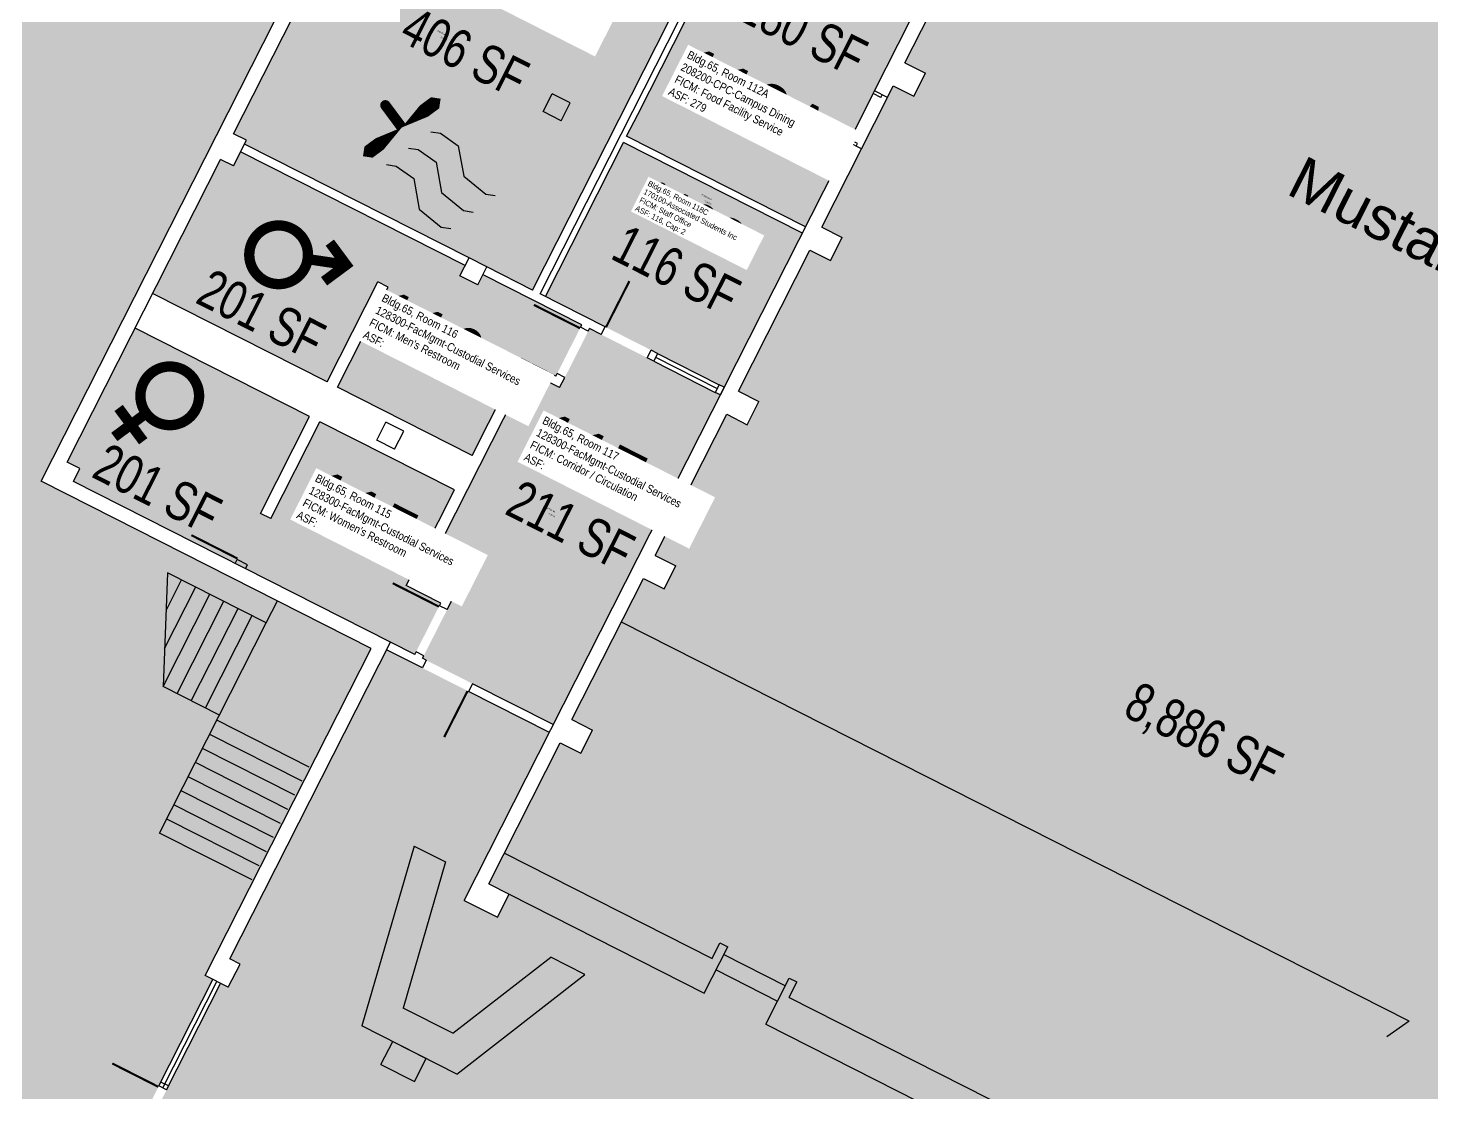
# Model space of a CAD drawing. Header units: inches. Extents: x 69217300 to 69222609, y 27669241 to 27675134.
# Drawn here: x 69220984 to 69221960, y 27672543 to 27673283 of the extents above; entities that cross this region are included whole.
import ezdxf
from ezdxf.enums import TextEntityAlignment as Align

# ---------------------------------------------------------------- set-up
doc = ezdxf.new("R2010")
doc.units = ezdxf.units.IN
doc.header["$LTSCALE"] = 25
doc.header["$MEASUREMENT"] = 0
doc.layers.get('0').update_dxf_attribs({"linetype": 'CONTINUOUS'})
for name, color, linetype in [('A-DOOR', 2, 'CONTINUOUS'), ('A-FLOR', 3, 'CONTINUOUS'), ('A-GLAZ', 1, 'CONTINUOUS'), ('A-IDEN-ICON', 4, 'CONTINUOUS'), ('A-IDEN-RNUM', 7, 'CONTINUOUS'), ('A-IDEN-SNUM', 4, 'CONTINUOUS'), ('A-IDEN-TEXT', 4, 'CONTINUOUS'), ('A-IDEN-VNUM', 4, 'CONTINUOUS'), ('A-WALL', 5, 'CONTINUOUS'), ('AREA-TEXT', 3, 'CONTINUOUS'), ('Rooms-Category-Color', 7, 'CONTINUOUS'), ('Rooms-College-Color', 7, 'CONTINUOUS'), ('Rooms-Department-Color', 7, 'CONTINUOUS'), ('Rooms-Division-Color', 7, 'CONTINUOUS'), ('Rooms-Information', 7, 'CONTINUOUS')]:
    doc.layers.add(name, color=color, linetype=linetype)
doc.styles.add('Annotative', font='arial.ttf')
doc.styles.add('CP_AREA', font='arial.ttf', dxfattribs={"height": 15})
doc.styles.add('CP_ROOMSNUMBER', font='arial.ttf', dxfattribs={"height": 1})
doc.styles.add('CP_ROOMVNUMBER', font='arial.ttf', dxfattribs={"width": 0.85, "height": 0.075})

# ---------------------------------------------------------------- blocks, each defined once
blk = doc.blocks.new('CPMECH')
for p, q in [((0.015, 0.035), (0.045, 0.045)), ((0.045, 0.045), (0.085, 0.025)), ((0.125, 0.035), (0.135, 0.045)), ((0.005, 0.025), (0.015, 0.035)), ((0.085, 0.025), (0.125, 0.035)), ((0.015, -0.005), (0.045, 0.005)), ((0.045, 0.005), (0.085, -0.015)), ((0.125, -0.005), (0.135, 0.005)), ((0.005, -0.015), (0.015, -0.005)), ((0.085, -0.015), (0.125, -0.005)), ((0.015, -0.045), (0.045, -0.035)), ((0.045, -0.035), (0.085, -0.055)), ((0.125, -0.045), (0.135, -0.035)), ((0.005, -0.055), (0.015, -0.045)), ((0.085, -0.055), (0.125, -0.045))]:
    blk.add_line(p, q)
for points in [[(-0.025, -0.005, 0, 0.02, 0), (-0.025, 0.035, 0.02, 0.02, 0), (-0.025, 0.055, 0.02, 0, 0), (-0.025, 0.065, 0, 0, 0)], [(-0.025, -0.005, 0, 0.02, 0), (-0.025, -0.045, 0.02, 0.02, 0), (-0.025, -0.065, 0.02, 0, 0), (-0.025, -0.075, 0, 0, 0)]]:
    blk.add_lwpolyline(points, format="xyseb")
at = {"const_width": 0.0075}
blk.add_lwpolyline([(-0.0682, -0.0069, 1), (-0.0618, -0.0031, 1)], format="xyb", close=True, dxfattribs=at)
at = {"const_width": 0.015}
blk.add_lwpolyline([(-0.025, -0.005), (-0.065, -0.005)], dxfattribs=at)
blk = doc.blocks.new('CPMEN')
at = {"const_width": 0.015}
for points in [[(0.055, 0.01), (0.055, 0.05), (0.015, 0.05)], [(0.0151, 0.0101), (0.055, 0.05)]]:
    blk.add_lwpolyline(points, dxfattribs=at)
blk.add_lwpolyline([(-0.0575, -0.02, 1), (0.0275, -0.02, 1)], format="xyb", close=True, dxfattribs=at)
blk = doc.blocks.new('CPWOMEN')
at = {"const_width": 0.015}
blk.add_lwpolyline([(-0.0375, 0, 1), (0.0475, 0, 1)], format="xyb", close=True, dxfattribs=at)
for points in [[(0.005, -0.04), (0.005, -0.1)], [(-0.025, -0.07), (0.035, -0.07)]]:
    blk.add_lwpolyline(points, dxfattribs=at)

msp = doc.modelspace()

# ---------------------------------------------------------------- hatches: boundary and pattern name
at = {"layer": 'Rooms-Category-Color', "true_color": 0xadadad}
for points in [[(69220694.45, 27672975.6), (69220702.78, 27672992.04), (69220726.86, 27672979.84), (69220645.77, 27672819.85), (69220606.15, 27672741.68), (69220550.71, 27672632.29), (69220549.64, 27672630.18), (69220644.19, 27672582.26), (69220661.14, 27672573.67), (69220669.17, 27672569.6), (69220677.19, 27672565.53), (69220767.28, 27672519.87), (69220769.07, 27672518.97), (69220781.56, 27672512.64), (69220783.34, 27672511.74), (69220779.72, 27672504.6), (69220877.84, 27672454.87), (69220881.46, 27672462.01), (69220883.24, 27672461.1), (69220895.95, 27672454.66), (69220897.51, 27672453.87), (69220997.64, 27672403.12), (69221000.98, 27672401.43), (69221042.57, 27672483.49), (69221075.12, 27672547.71), (69221112.65, 27672621.75), (69221107.29, 27672624.46), (69221222.58, 27672851.91), (69221011.18, 27672959.06), (69220993.34, 27672968.1), (69221227.52, 27673430.14), (69221232.49, 27673439.95), (69221260.97, 27673496.15), (69221282.67, 27673538.96), (69221291.71, 27673556.8), (69221297.96, 27673553.64), (69221372.1, 27673699.92), (69221388.38, 27673732.03), (69221436.75, 27673827.47), (69221431.4, 27673830.18), (69221432.75, 27673832.86), (69221220.46, 27673940.46), (69221219.11, 27673937.78), (69221213.75, 27673940.49), (69221151.25, 27673817.18), (69221134.98, 27673785.07), (69221000.37, 27673519.48), (69220984.1, 27673487.37), (69220763.82, 27673052.76), (69220758.47, 27673055.47), (69220774.4, 27673086.91), (69220706.61, 27673121.27), (69220674.5, 27673137.54), (69220671.82, 27673138.9), (69220655.89, 27673107.46), (69220646.97, 27673111.98), (69220647.87, 27673113.76), (69220645.87, 27673114.78), (69220613.75, 27673131.06), (69220453.87, 27673212.09), (69220421.76, 27673228.37), (69220419.53, 27673229.5), (69220418.62, 27673227.71), (69220386.51, 27673243.99), (69220382.94, 27673245.8), (69220309.8, 27673282.87), (69220300.88, 27673287.39), (69220315.35, 27673315.93), (69220333.43, 27673351.61), (69220349.26, 27673382.83), (69220374.69, 27673433), (69220266.76, 27673487.7), (69220192.95, 27673342.09), (69220025.26, 27673427.08), (69219993.15, 27673443.36), (69219966.39, 27673456.92), (69219964.41, 27673453.02), (69219960.85, 27673454.83), (69219926.49, 27673387.04), (69219930.06, 27673385.23), (69219927.85, 27673380.88), (69220005.45, 27673341.55), (69220073.24, 27673307.19), (69220142.82, 27673271.93), (69220145.3, 27673276.83), (69220163.14, 27673267.79), (69220159.98, 27673261.55), (69220261.66, 27673210.01), (69220264.83, 27673216.25), (69220282.67, 27673207.21), (69220281.22, 27673204.36), (69220286.58, 27673201.65), (69220277.81, 27673184.35), (69220312.6, 27673166.72), (69220321.36, 27673184.02), (69220326.72, 27673181.31), (69220311.43, 27673151.15), (69220363.17, 27673124.93), (69220376.73, 27673151.69), (69220485.2, 27673096.71), (69220517.32, 27673080.44), (69220600.89, 27673038.07), (69220604.06, 27673044.32), (69220623, 27673034.72), (69220619.67, 27673028.15), (69220627.62, 27673024.12), (69220621.71, 27673012.47)], [(69221412.58, 27673332.98), (69221400.1, 27673339.31), (69221403.71, 27673346.44), (69221238.7, 27673430.08), (69221236.44, 27673425.62), (69221127.03, 27673209.76), (69221135.95, 27673205.24), (69221134.6, 27673202.56), (69221290.69, 27673123.45), (69221303.18, 27673117.12), (69221334.85, 27673101.07), (69221447.87, 27673324.07), (69221416.2, 27673340.11)], [(69221126.91, 27673187.4), (69221117.99, 27673191.92), (69221070.75, 27673098.71), (69221192.06, 27673037.23), (69221227.32, 27673106.8), (69221234.46, 27673103.18), (69221199.19, 27673033.61), (69221292.85, 27672986.14), (69221326.98, 27673053.49), (69221351.07, 27673041.28), (69221351.97, 27673043.06), (69221368.25, 27673075.17), (69221369.15, 27673076.96), (69221300.47, 27673111.77), (69221296.85, 27673104.63), (69221284.36, 27673110.96), (69221287.98, 27673118.1), (69221131.88, 27673197.21)], [(69221015.7, 27672967.98), (69221020.22, 27672976.9), (69221011.3, 27672981.42), (69221058.54, 27673074.63), (69221179.85, 27673013.14), (69221145.72, 27672945.8), (69221152.85, 27672942.18), (69221186.99, 27673009.53), (69221280.64, 27672962.06), (69221246.96, 27672895.61), (69221271.05, 27672883.4), (69221270.14, 27672881.62), (69221253.87, 27672849.5), (69221252.96, 27672847.72), (69221236.02, 27672856.31), (69221235.12, 27672856.76), (69221128.09, 27672911.01)], [(69221353.71, 27673033.21), (69221357.32, 27673040.35), (69221373.6, 27673072.46), (69221374.5, 27673074.25), (69221382.53, 27673070.18), (69221414.64, 27673053.9), (69221465.48, 27673028.13), (69221464.13, 27673025.46), (69221461.87, 27673021), (69221349.3, 27672798.9), (69221293.1, 27672827.38), (69221260.99, 27672843.65), (69221258.32, 27672845.01), (69221259.22, 27672846.79), (69221275.5, 27672878.9), (69221279.11, 27672886.04), (69221256.81, 27672897.34), (69221331.41, 27673044.52)]]:
    msp.add_hatch(color=253, dxfattribs=at).paths.add_polyline_path(points)
at = {"layer": 'Rooms-Category-Color', "true_color": 0xffe090}
for points in [[(69222494.29, 27673311.09), (69222462.18, 27673327.37), (69221845.83, 27673639.76), (69221813.71, 27673656.03), (69221798.77, 27673663.6), (69221767.35, 27673601.61), (69221781.63, 27673594.38), (69221773.49, 27673578.32), (69221759.22, 27673585.56), (69221709.49, 27673487.44), (69221723.76, 27673480.21), (69221715.62, 27673464.15), (69221701.35, 27673471.38), (69221651.62, 27673373.27), (69221665.89, 27673366.03), (69221657.75, 27673349.98), (69221643.48, 27673357.21), (69221593.75, 27673259.09), (69221608.03, 27673251.86), (69221599.89, 27673235.8), (69221585.62, 27673243.04), (69221581.55, 27673235.01), (69221563.46, 27673199.33), (69221535.89, 27673144.92), (69221550.16, 27673137.69), (69221542.02, 27673121.63), (69221527.75, 27673128.87), (69221478.02, 27673030.75), (69221492.29, 27673023.51), (69221484.15, 27673007.46), (69221469.88, 27673014.69), (69221420.15, 27672916.58), (69221434.42, 27672909.34), (69221426.29, 27672893.29), (69221412.02, 27672900.52), (69221362.29, 27672802.4), (69221376.56, 27672795.17), (69221368.42, 27672779.11), (69221354.15, 27672786.35), (69221304.42, 27672688.23), (69221318.69, 27672681), (69221310.55, 27672664.94), (69221287.36, 27672676.7), (69221346.58, 27672793.54), (69221290.39, 27672822.03), (69221258.28, 27672838.3), (69221233.3, 27672850.96), (69221124.35, 27672635.99), (69221131.49, 27672632.38), (69221123.35, 27672616.32), (69221118, 27672619.03), (69221080.47, 27672545), (69221047.92, 27672480.78), (69221006.33, 27672398.72), (69221009.9, 27672396.91), (69221109.8, 27672346.27), (69221111.59, 27672345.37), (69221117.83, 27672342.2), (69221120.99, 27672348.45), (69221121.9, 27672350.23), (69221145.09, 27672338.48), (69221142.38, 27672333.13), (69221222.88, 27672292.33), (69221254.99, 27672276.05), (69221314.53, 27672245.87), (69221285.6, 27672188.79), (69221650.41, 27672003.88), (69221682.52, 27671987.61), (69221809.18, 27671923.41), (69221832.69, 27671969.8), (69221818.42, 27671977.03), (69221826.56, 27671993.09), (69221840.83, 27671985.85), (69221890.56, 27672083.97), (69221876.29, 27672091.2), (69221884.43, 27672107.26), (69221898.7, 27672100.02), (69221948.43, 27672198.14), (69221934.16, 27672205.38), (69221942.29, 27672221.43), (69221956.56, 27672214.2), (69222006.29, 27672312.31), (69221992.02, 27672319.55), (69222000.16, 27672335.6), (69222014.43, 27672328.37), (69222064.16, 27672426.49), (69222049.89, 27672433.72), (69222058.03, 27672449.78), (69222072.3, 27672442.54), (69222122.03, 27672540.66), (69222107.76, 27672547.89), (69222115.89, 27672563.95), (69222130.16, 27672556.72), (69222179.89, 27672654.83), (69222165.62, 27672662.07), (69222173.76, 27672678.12), (69222188.03, 27672670.89), (69222237.76, 27672769.01), (69222223.49, 27672776.24), (69222231.63, 27672792.29), (69222245.9, 27672785.06), (69222295.63, 27672883.18), (69222281.36, 27672890.41), (69222289.49, 27672906.47), (69222303.77, 27672899.23), (69222353.49, 27672997.35), (69222339.22, 27673004.58), (69222347.36, 27673020.64), (69222361.63, 27673013.41), (69222411.36, 27673111.52), (69222397.09, 27673118.76), (69222405.23, 27673134.81), (69222419.5, 27673127.58), (69222469.23, 27673225.7), (69222454.96, 27673232.93), (69222463.09, 27673248.99), (69222477.37, 27673241.75), (69222508.79, 27673303.74)], [(69221469.65, 27673452.04), (69221637.28, 27673367.08), (69221635.47, 27673363.52), (69221634.56, 27673361.73), (69221618.29, 27673329.62), (69221597.38, 27673288.37), (69221596.14, 27673285.91), (69221594.33, 27673282.35), (69221584.83, 27673263.61), (69221583.93, 27673261.83), (69221581.22, 27673256.48), (69221572.63, 27673239.53), (69221555.45, 27673205.64), (69221553.64, 27673202.07), (69221524.71, 27673144.98), (69221400.28, 27673208.05), (69221461.31, 27673328.46), (69221418.11, 27673350.36)]]:
    msp.add_hatch(color=41, dxfattribs=at).paths.add_polyline_path(points)
at = {"layer": 'Rooms-Category-Color', "true_color": 0xfa9ba3}
msp.add_hatch(color=241, dxfattribs=at).paths.add_polyline_path([(69221343.77, 27673096.55), (69221468.2, 27673033.48), (69221522.45, 27673140.52), (69221398.02, 27673203.59)])
at = {"layer": 'Rooms-College-Color', "true_color": 0xadadad}
for points in [[(69220694.45, 27672975.6), (69220702.78, 27672992.04), (69220726.86, 27672979.84), (69220645.77, 27672819.85), (69220606.15, 27672741.68), (69220550.71, 27672632.29), (69220549.64, 27672630.18), (69220644.19, 27672582.26), (69220661.14, 27672573.67), (69220669.17, 27672569.6), (69220677.19, 27672565.53), (69220767.28, 27672519.87), (69220769.07, 27672518.97), (69220781.56, 27672512.64), (69220783.34, 27672511.74), (69220779.72, 27672504.6), (69220877.84, 27672454.87), (69220881.46, 27672462.01), (69220883.24, 27672461.1), (69220895.95, 27672454.66), (69220897.51, 27672453.87), (69220997.64, 27672403.12), (69221000.98, 27672401.43), (69221042.57, 27672483.49), (69221075.12, 27672547.71), (69221112.65, 27672621.75), (69221107.29, 27672624.46), (69221222.58, 27672851.91), (69221011.18, 27672959.06), (69220993.34, 27672968.1), (69221227.52, 27673430.14), (69221232.49, 27673439.95), (69221260.97, 27673496.15), (69221282.67, 27673538.96), (69221291.71, 27673556.8), (69221297.96, 27673553.64), (69221372.1, 27673699.92), (69221388.38, 27673732.03), (69221436.75, 27673827.47), (69221431.4, 27673830.18), (69221432.75, 27673832.86), (69221220.46, 27673940.46), (69221219.11, 27673937.78), (69221213.75, 27673940.49), (69221151.25, 27673817.18), (69221134.98, 27673785.07), (69221000.37, 27673519.48), (69220984.1, 27673487.37), (69220763.82, 27673052.76), (69220758.47, 27673055.47), (69220774.4, 27673086.91), (69220706.61, 27673121.27), (69220674.5, 27673137.54), (69220671.82, 27673138.9), (69220655.89, 27673107.46), (69220646.97, 27673111.98), (69220647.87, 27673113.76), (69220645.87, 27673114.78), (69220613.75, 27673131.06), (69220453.87, 27673212.09), (69220421.76, 27673228.37), (69220419.53, 27673229.5), (69220418.62, 27673227.71), (69220386.51, 27673243.99), (69220382.94, 27673245.8), (69220309.8, 27673282.87), (69220300.88, 27673287.39), (69220315.35, 27673315.93), (69220333.43, 27673351.61), (69220349.26, 27673382.83), (69220374.69, 27673433), (69220266.76, 27673487.7), (69220192.95, 27673342.09), (69220025.26, 27673427.08), (69219993.15, 27673443.36), (69219966.39, 27673456.92), (69219964.41, 27673453.02), (69219960.85, 27673454.83), (69219926.49, 27673387.04), (69219930.06, 27673385.23), (69219927.85, 27673380.88), (69220005.45, 27673341.55), (69220073.24, 27673307.19), (69220142.82, 27673271.93), (69220145.3, 27673276.83), (69220163.14, 27673267.79), (69220159.98, 27673261.55), (69220261.66, 27673210.01), (69220264.83, 27673216.25), (69220282.67, 27673207.21), (69220281.22, 27673204.36), (69220286.58, 27673201.65), (69220277.81, 27673184.35), (69220312.6, 27673166.72), (69220321.36, 27673184.02), (69220326.72, 27673181.31), (69220311.43, 27673151.15), (69220363.17, 27673124.93), (69220376.73, 27673151.69), (69220485.2, 27673096.71), (69220517.32, 27673080.44), (69220600.89, 27673038.07), (69220604.06, 27673044.32), (69220623, 27673034.72), (69220619.67, 27673028.15), (69220627.62, 27673024.12), (69220621.71, 27673012.47)], [(69222494.29, 27673311.09), (69222462.18, 27673327.37), (69221845.83, 27673639.76), (69221813.71, 27673656.03), (69221798.77, 27673663.6), (69221767.35, 27673601.61), (69221781.63, 27673594.38), (69221773.49, 27673578.32), (69221759.22, 27673585.56), (69221709.49, 27673487.44), (69221723.76, 27673480.21), (69221715.62, 27673464.15), (69221701.35, 27673471.38), (69221651.62, 27673373.27), (69221665.89, 27673366.03), (69221657.75, 27673349.98), (69221643.48, 27673357.21), (69221593.75, 27673259.09), (69221608.03, 27673251.86), (69221599.89, 27673235.8), (69221585.62, 27673243.04), (69221581.55, 27673235.01), (69221563.46, 27673199.33), (69221535.89, 27673144.92), (69221550.16, 27673137.69), (69221542.02, 27673121.63), (69221527.75, 27673128.87), (69221478.02, 27673030.75), (69221492.29, 27673023.51), (69221484.15, 27673007.46), (69221469.88, 27673014.69), (69221420.15, 27672916.58), (69221434.42, 27672909.34), (69221426.29, 27672893.29), (69221412.02, 27672900.52), (69221362.29, 27672802.4), (69221376.56, 27672795.17), (69221368.42, 27672779.11), (69221354.15, 27672786.35), (69221304.42, 27672688.23), (69221318.69, 27672681), (69221310.55, 27672664.94), (69221287.36, 27672676.7), (69221346.58, 27672793.54), (69221290.39, 27672822.03), (69221258.28, 27672838.3), (69221233.3, 27672850.96), (69221124.35, 27672635.99), (69221131.49, 27672632.38), (69221123.35, 27672616.32), (69221118, 27672619.03), (69221080.47, 27672545), (69221047.92, 27672480.78), (69221006.33, 27672398.72), (69221009.9, 27672396.91), (69221109.8, 27672346.27), (69221111.59, 27672345.37), (69221117.83, 27672342.2), (69221120.99, 27672348.45), (69221121.9, 27672350.23), (69221145.09, 27672338.48), (69221142.38, 27672333.13), (69221222.88, 27672292.33), (69221254.99, 27672276.05), (69221314.53, 27672245.87), (69221285.6, 27672188.79), (69221650.41, 27672003.88), (69221682.52, 27671987.61), (69221809.18, 27671923.41), (69221832.69, 27671969.8), (69221818.42, 27671977.03), (69221826.56, 27671993.09), (69221840.83, 27671985.85), (69221890.56, 27672083.97), (69221876.29, 27672091.2), (69221884.43, 27672107.26), (69221898.7, 27672100.02), (69221948.43, 27672198.14), (69221934.16, 27672205.38), (69221942.29, 27672221.43), (69221956.56, 27672214.2), (69222006.29, 27672312.31), (69221992.02, 27672319.55), (69222000.16, 27672335.6), (69222014.43, 27672328.37), (69222064.16, 27672426.49), (69222049.89, 27672433.72), (69222058.03, 27672449.78), (69222072.3, 27672442.54), (69222122.03, 27672540.66), (69222107.76, 27672547.89), (69222115.89, 27672563.95), (69222130.16, 27672556.72), (69222179.89, 27672654.83), (69222165.62, 27672662.07), (69222173.76, 27672678.12), (69222188.03, 27672670.89), (69222237.76, 27672769.01), (69222223.49, 27672776.24), (69222231.63, 27672792.29), (69222245.9, 27672785.06), (69222295.63, 27672883.18), (69222281.36, 27672890.41), (69222289.49, 27672906.47), (69222303.77, 27672899.23), (69222353.49, 27672997.35), (69222339.22, 27673004.58), (69222347.36, 27673020.64), (69222361.63, 27673013.41), (69222411.36, 27673111.52), (69222397.09, 27673118.76), (69222405.23, 27673134.81), (69222419.5, 27673127.58), (69222469.23, 27673225.7), (69222454.96, 27673232.93), (69222463.09, 27673248.99), (69222477.37, 27673241.75), (69222508.79, 27673303.74)], [(69221469.65, 27673452.04), (69221637.28, 27673367.08), (69221635.47, 27673363.52), (69221634.56, 27673361.73), (69221618.29, 27673329.62), (69221597.38, 27673288.37), (69221596.14, 27673285.91), (69221594.33, 27673282.35), (69221584.83, 27673263.61), (69221583.93, 27673261.83), (69221581.22, 27673256.48), (69221572.63, 27673239.53), (69221555.45, 27673205.64), (69221553.64, 27673202.07), (69221524.71, 27673144.98), (69221400.28, 27673208.05), (69221461.31, 27673328.46), (69221418.11, 27673350.36)], [(69221412.58, 27673332.98), (69221400.1, 27673339.31), (69221403.71, 27673346.44), (69221238.7, 27673430.08), (69221236.44, 27673425.62), (69221127.03, 27673209.76), (69221135.95, 27673205.24), (69221134.6, 27673202.56), (69221290.69, 27673123.45), (69221303.18, 27673117.12), (69221334.85, 27673101.07), (69221447.87, 27673324.07), (69221416.2, 27673340.11)], [(69221343.77, 27673096.55), (69221468.2, 27673033.48), (69221522.45, 27673140.52), (69221398.02, 27673203.59)], [(69221126.91, 27673187.4), (69221117.99, 27673191.92), (69221070.75, 27673098.71), (69221192.06, 27673037.23), (69221227.32, 27673106.8), (69221234.46, 27673103.18), (69221199.19, 27673033.61), (69221292.85, 27672986.14), (69221326.98, 27673053.49), (69221351.07, 27673041.28), (69221351.97, 27673043.06), (69221368.25, 27673075.17), (69221369.15, 27673076.96), (69221300.47, 27673111.77), (69221296.85, 27673104.63), (69221284.36, 27673110.96), (69221287.98, 27673118.1), (69221131.88, 27673197.21)], [(69221015.7, 27672967.98), (69221020.22, 27672976.9), (69221011.3, 27672981.42), (69221058.54, 27673074.63), (69221179.85, 27673013.14), (69221145.72, 27672945.8), (69221152.85, 27672942.18), (69221186.99, 27673009.53), (69221280.64, 27672962.06), (69221246.96, 27672895.61), (69221271.05, 27672883.4), (69221270.14, 27672881.62), (69221253.87, 27672849.5), (69221252.96, 27672847.72), (69221236.02, 27672856.31), (69221235.12, 27672856.76), (69221128.09, 27672911.01)], [(69221353.71, 27673033.21), (69221357.32, 27673040.35), (69221373.6, 27673072.46), (69221374.5, 27673074.25), (69221382.53, 27673070.18), (69221414.64, 27673053.9), (69221465.48, 27673028.13), (69221464.13, 27673025.46), (69221461.87, 27673021), (69221349.3, 27672798.9), (69221293.1, 27672827.38), (69221260.99, 27672843.65), (69221258.32, 27672845.01), (69221259.22, 27672846.79), (69221275.5, 27672878.9), (69221279.11, 27672886.04), (69221256.81, 27672897.34), (69221331.41, 27673044.52)]]:
    msp.add_hatch(color=253, dxfattribs=at).paths.add_polyline_path(points)
at = {"layer": 'Rooms-Department-Color', "true_color": 0xacacac}
for points in [[(69220694.45, 27672975.6), (69220702.78, 27672992.04), (69220726.86, 27672979.84), (69220645.77, 27672819.85), (69220606.15, 27672741.68), (69220550.71, 27672632.29), (69220549.64, 27672630.18), (69220644.19, 27672582.26), (69220661.14, 27672573.67), (69220669.17, 27672569.6), (69220677.19, 27672565.53), (69220767.28, 27672519.87), (69220769.07, 27672518.97), (69220781.56, 27672512.64), (69220783.34, 27672511.74), (69220779.72, 27672504.6), (69220877.84, 27672454.87), (69220881.46, 27672462.01), (69220883.24, 27672461.1), (69220895.95, 27672454.66), (69220897.51, 27672453.87), (69220997.64, 27672403.12), (69221000.98, 27672401.43), (69221042.57, 27672483.49), (69221075.12, 27672547.71), (69221112.65, 27672621.75), (69221107.29, 27672624.46), (69221222.58, 27672851.91), (69221011.18, 27672959.06), (69220993.34, 27672968.1), (69221227.52, 27673430.14), (69221232.49, 27673439.95), (69221260.97, 27673496.15), (69221282.67, 27673538.96), (69221291.71, 27673556.8), (69221297.96, 27673553.64), (69221372.1, 27673699.92), (69221388.38, 27673732.03), (69221436.75, 27673827.47), (69221431.4, 27673830.18), (69221432.75, 27673832.86), (69221220.46, 27673940.46), (69221219.11, 27673937.78), (69221213.75, 27673940.49), (69221151.25, 27673817.18), (69221134.98, 27673785.07), (69221000.37, 27673519.48), (69220984.1, 27673487.37), (69220763.82, 27673052.76), (69220758.47, 27673055.47), (69220774.4, 27673086.91), (69220706.61, 27673121.27), (69220674.5, 27673137.54), (69220671.82, 27673138.9), (69220655.89, 27673107.46), (69220646.97, 27673111.98), (69220647.87, 27673113.76), (69220645.87, 27673114.78), (69220613.75, 27673131.06), (69220453.87, 27673212.09), (69220421.76, 27673228.37), (69220419.53, 27673229.5), (69220418.62, 27673227.71), (69220386.51, 27673243.99), (69220382.94, 27673245.8), (69220309.8, 27673282.87), (69220300.88, 27673287.39), (69220315.35, 27673315.93), (69220333.43, 27673351.61), (69220349.26, 27673382.83), (69220374.69, 27673433), (69220266.76, 27673487.7), (69220192.95, 27673342.09), (69220025.26, 27673427.08), (69219993.15, 27673443.36), (69219966.39, 27673456.92), (69219964.41, 27673453.02), (69219960.85, 27673454.83), (69219926.49, 27673387.04), (69219930.06, 27673385.23), (69219927.85, 27673380.88), (69220005.45, 27673341.55), (69220073.24, 27673307.19), (69220142.82, 27673271.93), (69220145.3, 27673276.83), (69220163.14, 27673267.79), (69220159.98, 27673261.55), (69220261.66, 27673210.01), (69220264.83, 27673216.25), (69220282.67, 27673207.21), (69220281.22, 27673204.36), (69220286.58, 27673201.65), (69220277.81, 27673184.35), (69220312.6, 27673166.72), (69220321.36, 27673184.02), (69220326.72, 27673181.31), (69220311.43, 27673151.15), (69220363.17, 27673124.93), (69220376.73, 27673151.69), (69220485.2, 27673096.71), (69220517.32, 27673080.44), (69220600.89, 27673038.07), (69220604.06, 27673044.32), (69220623, 27673034.72), (69220619.67, 27673028.15), (69220627.62, 27673024.12), (69220621.71, 27673012.47)], [(69221412.58, 27673332.98), (69221400.1, 27673339.31), (69221403.71, 27673346.44), (69221238.7, 27673430.08), (69221236.44, 27673425.62), (69221127.03, 27673209.76), (69221135.95, 27673205.24), (69221134.6, 27673202.56), (69221290.69, 27673123.45), (69221303.18, 27673117.12), (69221334.85, 27673101.07), (69221447.87, 27673324.07), (69221416.2, 27673340.11)], [(69221126.91, 27673187.4), (69221117.99, 27673191.92), (69221070.75, 27673098.71), (69221192.06, 27673037.23), (69221227.32, 27673106.8), (69221234.46, 27673103.18), (69221199.19, 27673033.61), (69221292.85, 27672986.14), (69221326.98, 27673053.49), (69221351.07, 27673041.28), (69221351.97, 27673043.06), (69221368.25, 27673075.17), (69221369.15, 27673076.96), (69221300.47, 27673111.77), (69221296.85, 27673104.63), (69221284.36, 27673110.96), (69221287.98, 27673118.1), (69221131.88, 27673197.21)], [(69221015.7, 27672967.98), (69221020.22, 27672976.9), (69221011.3, 27672981.42), (69221058.54, 27673074.63), (69221179.85, 27673013.14), (69221145.72, 27672945.8), (69221152.85, 27672942.18), (69221186.99, 27673009.53), (69221280.64, 27672962.06), (69221246.96, 27672895.61), (69221271.05, 27672883.4), (69221270.14, 27672881.62), (69221253.87, 27672849.5), (69221252.96, 27672847.72), (69221236.02, 27672856.31), (69221235.12, 27672856.76), (69221128.09, 27672911.01)], [(69221353.71, 27673033.21), (69221357.32, 27673040.35), (69221373.6, 27673072.46), (69221374.5, 27673074.25), (69221382.53, 27673070.18), (69221414.64, 27673053.9), (69221465.48, 27673028.13), (69221464.13, 27673025.46), (69221461.87, 27673021), (69221349.3, 27672798.9), (69221293.1, 27672827.38), (69221260.99, 27672843.65), (69221258.32, 27672845.01), (69221259.22, 27672846.79), (69221275.5, 27672878.9), (69221279.11, 27672886.04), (69221256.81, 27672897.34), (69221331.41, 27673044.52)]]:
    msp.add_hatch(color=253, dxfattribs=at).paths.add_polyline_path(points)
at = {"layer": 'Rooms-Department-Color', "true_color": 0x604aed}
for points in [[(69222494.29, 27673311.09), (69222462.18, 27673327.37), (69221845.83, 27673639.76), (69221813.71, 27673656.03), (69221798.77, 27673663.6), (69221767.35, 27673601.61), (69221781.63, 27673594.38), (69221773.49, 27673578.32), (69221759.22, 27673585.56), (69221709.49, 27673487.44), (69221723.76, 27673480.21), (69221715.62, 27673464.15), (69221701.35, 27673471.38), (69221651.62, 27673373.27), (69221665.89, 27673366.03), (69221657.75, 27673349.98), (69221643.48, 27673357.21), (69221593.75, 27673259.09), (69221608.03, 27673251.86), (69221599.89, 27673235.8), (69221585.62, 27673243.04), (69221581.55, 27673235.01), (69221563.46, 27673199.33), (69221535.89, 27673144.92), (69221550.16, 27673137.69), (69221542.02, 27673121.63), (69221527.75, 27673128.87), (69221478.02, 27673030.75), (69221492.29, 27673023.51), (69221484.15, 27673007.46), (69221469.88, 27673014.69), (69221420.15, 27672916.58), (69221434.42, 27672909.34), (69221426.29, 27672893.29), (69221412.02, 27672900.52), (69221362.29, 27672802.4), (69221376.56, 27672795.17), (69221368.42, 27672779.11), (69221354.15, 27672786.35), (69221304.42, 27672688.23), (69221318.69, 27672681), (69221310.55, 27672664.94), (69221287.36, 27672676.7), (69221346.58, 27672793.54), (69221290.39, 27672822.03), (69221258.28, 27672838.3), (69221233.3, 27672850.96), (69221124.35, 27672635.99), (69221131.49, 27672632.38), (69221123.35, 27672616.32), (69221118, 27672619.03), (69221080.47, 27672545), (69221047.92, 27672480.78), (69221006.33, 27672398.72), (69221009.9, 27672396.91), (69221109.8, 27672346.27), (69221111.59, 27672345.37), (69221117.83, 27672342.2), (69221120.99, 27672348.45), (69221121.9, 27672350.23), (69221145.09, 27672338.48), (69221142.38, 27672333.13), (69221222.88, 27672292.33), (69221254.99, 27672276.05), (69221314.53, 27672245.87), (69221285.6, 27672188.79), (69221650.41, 27672003.88), (69221682.52, 27671987.61), (69221809.18, 27671923.41), (69221832.69, 27671969.8), (69221818.42, 27671977.03), (69221826.56, 27671993.09), (69221840.83, 27671985.85), (69221890.56, 27672083.97), (69221876.29, 27672091.2), (69221884.43, 27672107.26), (69221898.7, 27672100.02), (69221948.43, 27672198.14), (69221934.16, 27672205.38), (69221942.29, 27672221.43), (69221956.56, 27672214.2), (69222006.29, 27672312.31), (69221992.02, 27672319.55), (69222000.16, 27672335.6), (69222014.43, 27672328.37), (69222064.16, 27672426.49), (69222049.89, 27672433.72), (69222058.03, 27672449.78), (69222072.3, 27672442.54), (69222122.03, 27672540.66), (69222107.76, 27672547.89), (69222115.89, 27672563.95), (69222130.16, 27672556.72), (69222179.89, 27672654.83), (69222165.62, 27672662.07), (69222173.76, 27672678.12), (69222188.03, 27672670.89), (69222237.76, 27672769.01), (69222223.49, 27672776.24), (69222231.63, 27672792.29), (69222245.9, 27672785.06), (69222295.63, 27672883.18), (69222281.36, 27672890.41), (69222289.49, 27672906.47), (69222303.77, 27672899.23), (69222353.49, 27672997.35), (69222339.22, 27673004.58), (69222347.36, 27673020.64), (69222361.63, 27673013.41), (69222411.36, 27673111.52), (69222397.09, 27673118.76), (69222405.23, 27673134.81), (69222419.5, 27673127.58), (69222469.23, 27673225.7), (69222454.96, 27673232.93), (69222463.09, 27673248.99), (69222477.37, 27673241.75), (69222508.79, 27673303.74)], [(69221343.77, 27673096.55), (69221468.2, 27673033.48), (69221522.45, 27673140.52), (69221398.02, 27673203.59)]]:
    msp.add_hatch(color=173, dxfattribs=at).paths.add_polyline_path(points)
at = {"layer": 'Rooms-Department-Color', "true_color": 0x80bc67}
msp.add_hatch(color=83, dxfattribs=at).paths.add_polyline_path([(69221469.65, 27673452.04), (69221637.28, 27673367.08), (69221635.47, 27673363.52), (69221634.56, 27673361.73), (69221618.29, 27673329.62), (69221597.38, 27673288.37), (69221596.14, 27673285.91), (69221594.33, 27673282.35), (69221584.83, 27673263.61), (69221583.93, 27673261.83), (69221581.22, 27673256.48), (69221572.63, 27673239.53), (69221555.45, 27673205.64), (69221553.64, 27673202.07), (69221524.71, 27673144.98), (69221400.28, 27673208.05), (69221461.31, 27673328.46), (69221418.11, 27673350.36)])
at = {"layer": 'Rooms-Division-Color', "true_color": 0xadadad}
for points in [[(69220694.45, 27672975.6), (69220702.78, 27672992.04), (69220726.86, 27672979.84), (69220645.77, 27672819.85), (69220606.15, 27672741.68), (69220550.71, 27672632.29), (69220549.64, 27672630.18), (69220644.19, 27672582.26), (69220661.14, 27672573.67), (69220669.17, 27672569.6), (69220677.19, 27672565.53), (69220767.28, 27672519.87), (69220769.07, 27672518.97), (69220781.56, 27672512.64), (69220783.34, 27672511.74), (69220779.72, 27672504.6), (69220877.84, 27672454.87), (69220881.46, 27672462.01), (69220883.24, 27672461.1), (69220895.95, 27672454.66), (69220897.51, 27672453.87), (69220997.64, 27672403.12), (69221000.98, 27672401.43), (69221042.57, 27672483.49), (69221075.12, 27672547.71), (69221112.65, 27672621.75), (69221107.29, 27672624.46), (69221222.58, 27672851.91), (69221011.18, 27672959.06), (69220993.34, 27672968.1), (69221227.52, 27673430.14), (69221232.49, 27673439.95), (69221260.97, 27673496.15), (69221282.67, 27673538.96), (69221291.71, 27673556.8), (69221297.96, 27673553.64), (69221372.1, 27673699.92), (69221388.38, 27673732.03), (69221436.75, 27673827.47), (69221431.4, 27673830.18), (69221432.75, 27673832.86), (69221220.46, 27673940.46), (69221219.11, 27673937.78), (69221213.75, 27673940.49), (69221151.25, 27673817.18), (69221134.98, 27673785.07), (69221000.37, 27673519.48), (69220984.1, 27673487.37), (69220763.82, 27673052.76), (69220758.47, 27673055.47), (69220774.4, 27673086.91), (69220706.61, 27673121.27), (69220674.5, 27673137.54), (69220671.82, 27673138.9), (69220655.89, 27673107.46), (69220646.97, 27673111.98), (69220647.87, 27673113.76), (69220645.87, 27673114.78), (69220613.75, 27673131.06), (69220453.87, 27673212.09), (69220421.76, 27673228.37), (69220419.53, 27673229.5), (69220418.62, 27673227.71), (69220386.51, 27673243.99), (69220382.94, 27673245.8), (69220309.8, 27673282.87), (69220300.88, 27673287.39), (69220315.35, 27673315.93), (69220333.43, 27673351.61), (69220349.26, 27673382.83), (69220374.69, 27673433), (69220266.76, 27673487.7), (69220192.95, 27673342.09), (69220025.26, 27673427.08), (69219993.15, 27673443.36), (69219966.39, 27673456.92), (69219964.41, 27673453.02), (69219960.85, 27673454.83), (69219926.49, 27673387.04), (69219930.06, 27673385.23), (69219927.85, 27673380.88), (69220005.45, 27673341.55), (69220073.24, 27673307.19), (69220142.82, 27673271.93), (69220145.3, 27673276.83), (69220163.14, 27673267.79), (69220159.98, 27673261.55), (69220261.66, 27673210.01), (69220264.83, 27673216.25), (69220282.67, 27673207.21), (69220281.22, 27673204.36), (69220286.58, 27673201.65), (69220277.81, 27673184.35), (69220312.6, 27673166.72), (69220321.36, 27673184.02), (69220326.72, 27673181.31), (69220311.43, 27673151.15), (69220363.17, 27673124.93), (69220376.73, 27673151.69), (69220485.2, 27673096.71), (69220517.32, 27673080.44), (69220600.89, 27673038.07), (69220604.06, 27673044.32), (69220623, 27673034.72), (69220619.67, 27673028.15), (69220627.62, 27673024.12), (69220621.71, 27673012.47)], [(69221412.58, 27673332.98), (69221400.1, 27673339.31), (69221403.71, 27673346.44), (69221238.7, 27673430.08), (69221236.44, 27673425.62), (69221127.03, 27673209.76), (69221135.95, 27673205.24), (69221134.6, 27673202.56), (69221290.69, 27673123.45), (69221303.18, 27673117.12), (69221334.85, 27673101.07), (69221447.87, 27673324.07), (69221416.2, 27673340.11)], [(69221126.91, 27673187.4), (69221117.99, 27673191.92), (69221070.75, 27673098.71), (69221192.06, 27673037.23), (69221227.32, 27673106.8), (69221234.46, 27673103.18), (69221199.19, 27673033.61), (69221292.85, 27672986.14), (69221326.98, 27673053.49), (69221351.07, 27673041.28), (69221351.97, 27673043.06), (69221368.25, 27673075.17), (69221369.15, 27673076.96), (69221300.47, 27673111.77), (69221296.85, 27673104.63), (69221284.36, 27673110.96), (69221287.98, 27673118.1), (69221131.88, 27673197.21)], [(69221015.7, 27672967.98), (69221020.22, 27672976.9), (69221011.3, 27672981.42), (69221058.54, 27673074.63), (69221179.85, 27673013.14), (69221145.72, 27672945.8), (69221152.85, 27672942.18), (69221186.99, 27673009.53), (69221280.64, 27672962.06), (69221246.96, 27672895.61), (69221271.05, 27672883.4), (69221270.14, 27672881.62), (69221253.87, 27672849.5), (69221252.96, 27672847.72), (69221236.02, 27672856.31), (69221235.12, 27672856.76), (69221128.09, 27672911.01)], [(69221353.71, 27673033.21), (69221357.32, 27673040.35), (69221373.6, 27673072.46), (69221374.5, 27673074.25), (69221382.53, 27673070.18), (69221414.64, 27673053.9), (69221465.48, 27673028.13), (69221464.13, 27673025.46), (69221461.87, 27673021), (69221349.3, 27672798.9), (69221293.1, 27672827.38), (69221260.99, 27672843.65), (69221258.32, 27672845.01), (69221259.22, 27672846.79), (69221275.5, 27672878.9), (69221279.11, 27672886.04), (69221256.81, 27672897.34), (69221331.41, 27673044.52)]]:
    msp.add_hatch(color=253, dxfattribs=at).paths.add_polyline_path(points)
at = {"layer": 'Rooms-Division-Color', "true_color": 0x604aed}
for points in [[(69222494.29, 27673311.09), (69222462.18, 27673327.37), (69221845.83, 27673639.76), (69221813.71, 27673656.03), (69221798.77, 27673663.6), (69221767.35, 27673601.61), (69221781.63, 27673594.38), (69221773.49, 27673578.32), (69221759.22, 27673585.56), (69221709.49, 27673487.44), (69221723.76, 27673480.21), (69221715.62, 27673464.15), (69221701.35, 27673471.38), (69221651.62, 27673373.27), (69221665.89, 27673366.03), (69221657.75, 27673349.98), (69221643.48, 27673357.21), (69221593.75, 27673259.09), (69221608.03, 27673251.86), (69221599.89, 27673235.8), (69221585.62, 27673243.04), (69221581.55, 27673235.01), (69221563.46, 27673199.33), (69221535.89, 27673144.92), (69221550.16, 27673137.69), (69221542.02, 27673121.63), (69221527.75, 27673128.87), (69221478.02, 27673030.75), (69221492.29, 27673023.51), (69221484.15, 27673007.46), (69221469.88, 27673014.69), (69221420.15, 27672916.58), (69221434.42, 27672909.34), (69221426.29, 27672893.29), (69221412.02, 27672900.52), (69221362.29, 27672802.4), (69221376.56, 27672795.17), (69221368.42, 27672779.11), (69221354.15, 27672786.35), (69221304.42, 27672688.23), (69221318.69, 27672681), (69221310.55, 27672664.94), (69221287.36, 27672676.7), (69221346.58, 27672793.54), (69221290.39, 27672822.03), (69221258.28, 27672838.3), (69221233.3, 27672850.96), (69221124.35, 27672635.99), (69221131.49, 27672632.38), (69221123.35, 27672616.32), (69221118, 27672619.03), (69221080.47, 27672545), (69221047.92, 27672480.78), (69221006.33, 27672398.72), (69221009.9, 27672396.91), (69221109.8, 27672346.27), (69221111.59, 27672345.37), (69221117.83, 27672342.2), (69221120.99, 27672348.45), (69221121.9, 27672350.23), (69221145.09, 27672338.48), (69221142.38, 27672333.13), (69221222.88, 27672292.33), (69221254.99, 27672276.05), (69221314.53, 27672245.87), (69221285.6, 27672188.79), (69221650.41, 27672003.88), (69221682.52, 27671987.61), (69221809.18, 27671923.41), (69221832.69, 27671969.8), (69221818.42, 27671977.03), (69221826.56, 27671993.09), (69221840.83, 27671985.85), (69221890.56, 27672083.97), (69221876.29, 27672091.2), (69221884.43, 27672107.26), (69221898.7, 27672100.02), (69221948.43, 27672198.14), (69221934.16, 27672205.38), (69221942.29, 27672221.43), (69221956.56, 27672214.2), (69222006.29, 27672312.31), (69221992.02, 27672319.55), (69222000.16, 27672335.6), (69222014.43, 27672328.37), (69222064.16, 27672426.49), (69222049.89, 27672433.72), (69222058.03, 27672449.78), (69222072.3, 27672442.54), (69222122.03, 27672540.66), (69222107.76, 27672547.89), (69222115.89, 27672563.95), (69222130.16, 27672556.72), (69222179.89, 27672654.83), (69222165.62, 27672662.07), (69222173.76, 27672678.12), (69222188.03, 27672670.89), (69222237.76, 27672769.01), (69222223.49, 27672776.24), (69222231.63, 27672792.29), (69222245.9, 27672785.06), (69222295.63, 27672883.18), (69222281.36, 27672890.41), (69222289.49, 27672906.47), (69222303.77, 27672899.23), (69222353.49, 27672997.35), (69222339.22, 27673004.58), (69222347.36, 27673020.64), (69222361.63, 27673013.41), (69222411.36, 27673111.52), (69222397.09, 27673118.76), (69222405.23, 27673134.81), (69222419.5, 27673127.58), (69222469.23, 27673225.7), (69222454.96, 27673232.93), (69222463.09, 27673248.99), (69222477.37, 27673241.75), (69222508.79, 27673303.74)], [(69221343.77, 27673096.55), (69221468.2, 27673033.48), (69221522.45, 27673140.52), (69221398.02, 27673203.59)]]:
    msp.add_hatch(color=173, dxfattribs=at).paths.add_polyline_path(points)
at = {"layer": 'Rooms-Division-Color', "true_color": 0x80bc67}
msp.add_hatch(color=83, dxfattribs=at).paths.add_polyline_path([(69221469.65, 27673452.04), (69221637.28, 27673367.08), (69221635.47, 27673363.52), (69221634.56, 27673361.73), (69221618.29, 27673329.62), (69221597.38, 27673288.37), (69221596.14, 27673285.91), (69221594.33, 27673282.35), (69221584.83, 27673263.61), (69221583.93, 27673261.83), (69221581.22, 27673256.48), (69221572.63, 27673239.53), (69221555.45, 27673205.64), (69221553.64, 27673202.07), (69221524.71, 27673144.98), (69221400.28, 27673208.05), (69221461.31, 27673328.46), (69221418.11, 27673350.36)])

# ---------------------------------------------------------------- linework, layer by layer
at = {"layer": 'A-DOOR'}
for points in [[(69221385.91, 27673075.19, 1.5, 1.5, 0), (69221402.19, 27673107.3, 0, 0, 0), (69221402.86, 27673106.96, 0, 0, -0.414214), (69221416.68, 27673057.92, 0, 0, -0.414214)], [(69221367.91, 27673074.51, 1.5, 1.5, 0), (69221335.8, 27673090.78, 0, 0, 0), (69221335.46, 27673090.11, 0, 0, 0.414214), (69221353.31, 27673042.39, 0, 0, 0.414214)], [(69221129.78, 27672914.36, 1.5, 1.5, 0), (69221097.67, 27672930.63, 0, 0, 0), (69221098.01, 27672931.3, 0, 0, -0.414214), (69221147.06, 27672945.12, 0, 0, -0.414214)], [(69221269.8, 27672880.95, 1.5, 1.5, 0), (69221237.69, 27672897.22, 0, 0, 0), (69221237.35, 27672896.55, 0, 0, 0.414214), (69221255.21, 27672848.83, 0, 0, 0.414214)], [(69221289.72, 27672822.36, 1.5, 1.5, 0), (69221273.45, 27672790.25, 0, 0, 0), (69221272.78, 27672790.59, 0, 0, -0.414214), (69221258.96, 27672839.64, 0, 0, -0.414214)], [(69221074.78, 27672547.04, 1.5, 1.5, 0), (69221042.67, 27672563.32, 0, 0, 0), (69221042.33, 27672562.65, 0, 0, 0.414214), (69221060.19, 27672514.92, 0, 0, 0.414214)]]:
    msp.add_lwpolyline(points, format="xyseb", dxfattribs=at)
at = {"layer": 'A-FLOR'}
for p, q in [((69221081.09, 27672904.56), (69221077.98, 27672825.42)), ((69221080.06, 27672878.18), (69221090.91, 27672899.59)), ((69221149.78, 27672869.75), (69221081.09, 27672904.56)), ((69221077.98, 27672825.42), (69221110.53, 27672889.64)), ((69221079.02, 27672851.8), (69221100.72, 27672894.61)), ((69221087.79, 27672820.45), (69221120.34, 27672884.67)), ((69221097.6, 27672815.47), (69221130.15, 27672879.7)), ((69221149.78, 27672869.75), (69221157.46, 27672884.91)), ((69221075.63, 27672723.47), (69221149.78, 27672869.75)), ((69221107.41, 27672810.5), (69221139.96, 27672874.72)), ((69221944.32, 27672592.61), (69221396.64, 27672870.19)), ((69221117.23, 27672805.53), (69221077.98, 27672825.42)), ((69221179.64, 27672769.41), (69221115.42, 27672801.96)), ((69221174.67, 27672759.6), (69221110.44, 27672792.15)), ((69221169.69, 27672749.79), (69221105.47, 27672782.34)), ((69221164.72, 27672739.97), (69221100.5, 27672772.52)), ((69221159.75, 27672730.16), (69221095.53, 27672762.71)), ((69221154.78, 27672720.35), (69221090.55, 27672752.9)), ((69221149.8, 27672710.54), (69221085.58, 27672743.09)), ((69221144.83, 27672700.73), (69221080.61, 27672733.28)), ((69221139.86, 27672690.92), (69221075.63, 27672723.47)), ((69221252.68, 27672714.45), (69221216.23, 27672589.43)), ((69221252.68, 27672714.45), (69221274.46, 27672703.41)), ((69221274.46, 27672703.41), (69221244.84, 27672601.83)), ((69221315.27, 27672709.64), (69221459.77, 27672636.4)), ((69221318.69, 27672681), (69221454.27, 27672612.28)), ((69221454.27, 27672612.28), (69221470.55, 27672644.39)), ((69221459.77, 27672636.4), (69221465.19, 27672647.1)), ((69221465.19, 27672647.1), (69221470.55, 27672644.39)), ((69221279.5, 27672584.27), (69221347.5, 27672637.25)), ((69221371.16, 27672625.25), (69221347.5, 27672637.25)), ((69221467.83, 27672639.04), (69221510.65, 27672617.34)), ((69221282.23, 27672555.97), (69221371.16, 27672625.25)), ((69221462.41, 27672628.33), (69221505.22, 27672606.63)), ((69221497.09, 27672590.58), (69221513.36, 27672622.69)), ((69221513.36, 27672622.69), (69221518.71, 27672619.98)), ((69221513.29, 27672609.27), (69221518.71, 27672619.98)), ((69221513.29, 27672609.27), (69221827.26, 27672450.14)), ((69221279.5, 27672584.27), (69221244.84, 27672601.83)), ((69221282.23, 27672555.97), (69221216.23, 27672589.43)), ((69221497.09, 27672590.58), (69221821.76, 27672426.02)), ((69221944.32, 27672592.61), (69221928.87, 27672581.79))]:
    msp.add_line(p, q, dxfattribs=at)
at = {"layer": 'A-GLAZ'}
for p, q in [((69221420.46, 27673054.32), (69221463.27, 27673032.62)), ((69221421.81, 27673056.99), (69221464.63, 27673035.29)), ((69221419.1, 27673051.64), (69221461.92, 27673029.94)), ((69221075.12, 27672547.71), (69221112.65, 27672621.75)), ((69221077.8, 27672546.36), (69221115.32, 27672620.39)), ((69221080.47, 27672545), (69221118, 27672619.03)), ((69221080.47, 27672545), (69221075.12, 27672547.71)), ((69221081.83, 27672547.67), (69221076.48, 27672550.39))]:
    msp.add_line(p, q, dxfattribs=at)
at = {"layer": 'A-WALL'}
for p, q in [((69221572.63, 27673239.53), (69221812.23, 27673712.28)), ((69220993.34, 27672968.1), (69221189.54, 27673355.21)), ((69221593.75, 27673259.09), (69221643.48, 27673357.21)), ((69221127.03, 27673209.76), (69221198.46, 27673350.69)), ((69221340.2, 27673098.36), (69221455.93, 27673326.7)), ((69221334.85, 27673101.07), (69221447.87, 27673324.07)), ((69221407.96, 27673223.21), (69221459.5, 27673324.9)), ((69221593.75, 27673259.09), (69221608.03, 27673251.86)), ((69221599.89, 27673235.8), (69221608.03, 27673251.86)), ((69221342.23, 27673225.14), (69221348.56, 27673237.62)), ((69221361.05, 27673231.29), (69221348.56, 27673237.62)), ((69221571.72, 27673237.75), (69221555.45, 27673205.64)), ((69221571.72, 27673237.75), (69221572.63, 27673239.53)), ((69221577.08, 27673235.03), (69221571.72, 27673237.75)), ((69221581.55, 27673235.01), (69221572.63, 27673239.53)), ((69221581.55, 27673235.01), (69221585.62, 27673243.04)), ((69221581.55, 27673235.01), (69221585.62, 27673243.04)), ((69221585.62, 27673243.04), (69221599.89, 27673235.8)), ((69221354.72, 27673218.81), (69221361.05, 27673231.29)), ((69221563.46, 27673199.33), (69221581.55, 27673235.01)), ((69221577.08, 27673235.03), (69221577.98, 27673236.82)), ((69221354.72, 27673218.81), (69221342.23, 27673225.14)), ((69221400.28, 27673208.05), (69221407.96, 27673223.21)), ((69221135.95, 27673205.24), (69221127.03, 27673209.76)), ((69221524.71, 27673144.98), (69221400.28, 27673208.05)), ((69221126.91, 27673187.4), (69221135.95, 27673205.24)), ((69221290.69, 27673123.45), (69221134.6, 27673202.56)), ((69221287.36, 27672676.7), (69221554.54, 27673203.85)), ((69221343.77, 27673096.55), (69221398.02, 27673203.59)), ((69221522.45, 27673140.52), (69221398.02, 27673203.59)), ((69221535.89, 27673144.92), (69221563.46, 27673199.33)), ((69221535.89, 27673144.92), (69221563.46, 27673199.33)), ((69221554.54, 27673203.85), (69221555.45, 27673205.64)), ((69221563.46, 27673199.33), (69221554.54, 27673203.85)), ((69221560.8, 27673202.92), (69221555.45, 27673205.64)), ((69221559.9, 27673201.14), (69221560.8, 27673202.92)), ((69221011.3, 27672981.42), (69221117.99, 27673191.92)), ((69221126.91, 27673187.4), (69221117.99, 27673191.92)), ((69221287.98, 27673118.1), (69221131.88, 27673197.21)), ((69221535.89, 27673144.92), (69221550.16, 27673137.69)), ((69221542.02, 27673121.63), (69221550.16, 27673137.69)), ((69221284.36, 27673110.96), (69221290.69, 27673123.45)), ((69221303.18, 27673117.12), (69221290.69, 27673123.45)), ((69221478.02, 27673030.75), (69221527.75, 27673128.87)), ((69221478.02, 27673030.75), (69221527.75, 27673128.87)), ((69221527.75, 27673128.87), (69221542.02, 27673121.63)), ((69221296.85, 27673104.63), (69221284.36, 27673110.96)), ((69221296.85, 27673104.63), (69221303.18, 27673117.12)), ((69221369.15, 27673076.96), (69221300.47, 27673111.77)), ((69221334.85, 27673101.07), (69221303.18, 27673117.12)), ((69221192.06, 27673037.23), (69221227.32, 27673106.8)), ((69221199.19, 27673033.61), (69221234.46, 27673103.18)), ((69221234.46, 27673103.18), (69221227.32, 27673106.8)), ((69221192.06, 27673037.23), (69221070.75, 27673098.71)), ((69221385.24, 27673075.53), (69221340.2, 27673098.36)), ((69221179.85, 27673013.14), (69221058.54, 27673074.63)), ((69221368.25, 27673075.17), (69221369.15, 27673076.96)), ((69221373.6, 27673072.46), (69221368.25, 27673075.17)), ((69221373.6, 27673072.46), (69221374.5, 27673074.25)), ((69221382.53, 27673070.18), (69221374.5, 27673074.25)), ((69221382.53, 27673070.18), (69221385.24, 27673075.53)), ((69221292.85, 27672986.14), (69221326.98, 27673053.49)), ((69221351.07, 27673041.28), (69221326.98, 27673053.49)), ((69221414.64, 27673053.9), (69221417.35, 27673059.25)), ((69221419.1, 27673051.64), (69221414.64, 27673053.9)), ((69221421.81, 27673056.99), (69221417.35, 27673059.25)), ((69221421.81, 27673056.99), (69221419.1, 27673051.64)), ((69221256.81, 27672897.34), (69221331.41, 27673044.52)), ((69221353.71, 27673033.21), (69221331.41, 27673044.52)), ((69221351.07, 27673041.28), (69221351.97, 27673043.06)), ((69221357.32, 27673040.35), (69221351.97, 27673043.06)), ((69221292.85, 27672986.14), (69221199.19, 27673033.61)), ((69221353.71, 27673033.21), (69221357.32, 27673040.35)), ((69221464.63, 27673035.29), (69221461.92, 27673029.94)), ((69221468.2, 27673033.48), (69221464.63, 27673035.29)), ((69221468.2, 27673033.48), (69221465.48, 27673028.13)), ((69221465.48, 27673028.13), (69221461.92, 27673029.94)), ((69221478.02, 27673030.75), (69221492.29, 27673023.51)), ((69221484.15, 27673007.46), (69221492.29, 27673023.51)), ((69221145.72, 27672945.8), (69221179.85, 27673013.14)), ((69221420.15, 27672916.58), (69221469.88, 27673014.69)), ((69221420.15, 27672916.58), (69221469.88, 27673014.69)), ((69221469.88, 27673014.69), (69221484.15, 27673007.46)), ((69221152.85, 27672942.18), (69221186.99, 27673009.53)), ((69221280.64, 27672962.06), (69221186.99, 27673009.53)), ((69221226.5, 27672996.79), (69221232.83, 27673009.28)), ((69221245.31, 27673002.95), (69221232.83, 27673009.28)), ((69221238.98, 27672990.46), (69221226.5, 27672996.79)), ((69221238.98, 27672990.46), (69221245.31, 27673002.95)), ((69221020.22, 27672976.9), (69221011.3, 27672981.42)), ((69221015.7, 27672967.98), (69221020.22, 27672976.9)), ((69221011.18, 27672959.06), (69220993.34, 27672968.1)), ((69221236.02, 27672856.31), (69221015.7, 27672967.98)), ((69221222.58, 27672851.91), (69221011.18, 27672959.06)), ((69221246.96, 27672895.61), (69221280.64, 27672962.06)), ((69221152.85, 27672942.18), (69221145.72, 27672945.8)), ((69221420.15, 27672916.58), (69221434.42, 27672909.34)), ((69221128.09, 27672911.01), (69221129.44, 27672913.69)), ((69221136.58, 27672910.07), (69221129.44, 27672913.69)), ((69221135.22, 27672907.4), (69221136.58, 27672910.07)), ((69221426.29, 27672893.29), (69221434.42, 27672909.34)), ((69221279.11, 27672886.04), (69221256.81, 27672897.34)), ((69221362.29, 27672802.4), (69221412.02, 27672900.52)), ((69221412.02, 27672900.52), (69221426.29, 27672893.29)), ((69221271.05, 27672883.4), (69221246.96, 27672895.61)), ((69221275.5, 27672878.9), (69221279.11, 27672886.04)), ((69221270.14, 27672881.62), (69221271.05, 27672883.4)), ((69221275.5, 27672878.9), (69221270.14, 27672881.62)), ((69221107.29, 27672624.46), (69221222.58, 27672851.91)), ((69221124.35, 27672635.99), (69221236.02, 27672856.31)), ((69221258.28, 27672838.3), (69221233.3, 27672850.96)), ((69221252.96, 27672847.72), (69221236.02, 27672856.31)), ((69221252.96, 27672847.72), (69221253.87, 27672849.5)), ((69221259.22, 27672846.79), (69221253.87, 27672849.5)), ((69221260.99, 27672843.65), (69221258.28, 27672838.3)), ((69221258.32, 27672845.01), (69221259.22, 27672846.79)), ((69221260.99, 27672843.65), (69221258.32, 27672845.01)), ((69221293.1, 27672827.38), (69221290.39, 27672822.03)), ((69221349.3, 27672798.9), (69221293.1, 27672827.38)), ((69221346.58, 27672793.54), (69221290.39, 27672822.03)), ((69221362.29, 27672802.4), (69221376.56, 27672795.17)), ((69221368.42, 27672779.11), (69221376.56, 27672795.17)), ((69221304.42, 27672688.23), (69221354.15, 27672786.35)), ((69221354.15, 27672786.35), (69221368.42, 27672779.11)), ((69221304.42, 27672688.23), (69221318.69, 27672681)), ((69221310.55, 27672664.94), (69221318.69, 27672681)), ((69221287.36, 27672676.7), (69221310.55, 27672664.94)), ((69221123.35, 27672616.32), (69221131.49, 27672632.38)), ((69221131.49, 27672632.38), (69221124.35, 27672635.99)), ((69221123.35, 27672616.32), (69221107.29, 27672624.46)), ((69221229.49, 27672562.52), (69221237.63, 27672578.58)), ((69221237.63, 27672578.58), (69221260.82, 27672566.82)), ((69221252.69, 27672550.77), (69221260.82, 27672566.82)), ((69221229.49, 27672562.52), (69221252.69, 27672550.77))]:
    msp.add_line(p, q, dxfattribs=at)

# ---------------------------------------------------------------- block references
at = {"layer": 'A-IDEN-ICON', "rotation": 306.5524662620712}
for name, p, xscale, yscale, zscale in [('CPMECH', (69221253.05, 27673205.92), 479.9999999999999, 479.9999999999999, 479.9999999999999), ('CPMEN', (69221170.34, 27673125.53), 479.9999999952212, 479.9999999952212, 479.9999999952212), ('CPWOMEN', (69221081.21, 27673029.46), 479.9999999952212, 479.9999999952212, 479.9999999952212)]:
    msp.add_blockref(name, p, dxfattribs=dict(at, xscale=xscale, yscale=yscale, zscale=zscale))

# ---------------------------------------------------------------- texts
at = {"layer": 'A-IDEN-RNUM', "style": 'CP_ROOMSNUMBER', "width": 0.85}
for s, p in [('0114-00', (69221273.19, 27673275.82)), ('0112-A0', (69221478.87, 27673244.49)), ('0118-C0', (69221456.83, 27673161.92)), ('0116-00', (69221260.76, 27673067.71)), ('0117-00', (69221348.3, 27672944.58)), ('0115-00', (69221202.93, 27672939.79))]:
    msp.add_text(s, height=1, rotation=333.12, dxfattribs=at).set_placement(p, align=Align.MIDDLE)
at = {"layer": 'A-IDEN-SNUM', "style": 'CP_ROOMSNUMBER', "width": 0.85}
for s, p in [('0650011400', (69221272.01, 27673279.7)), ('06500112A0', (69221477.7, 27673248.37)), ('06500118C0', (69221455.65, 27673165.8)), ('0650011600', (69221259.59, 27673071.59)), ('0650011500', (69221201.76, 27672943.66)), ('0650011700', (69221347.13, 27672948.46))]:
    msp.add_text(s, height=1, rotation=333.12, dxfattribs=at).set_placement(p, align=Align.MIDDLE)
at = {"layer": 'A-IDEN-TEXT', "style": 'Annotative'}
msp.add_text('Mustang Lanes', height=30, rotation=333.12247, dxfattribs=at).set_placement((69221990.41, 27673113.01), align=Align.MIDDLE)
at = {"layer": 'A-IDEN-VNUM', "style": 'CP_ROOMVNUMBER', "width": 0.85}
for s, height, p in [('112A', 40, (69221487.33, 27673229.94)), ('118C', 27, (69221445.6, 27673150.31)), ('116', 40, (69221260.76, 27673067.71)), ('117', 40, (69221372.67, 27672982.91)), ('115', 40, (69221214.47, 27672942.44))]:
    msp.add_text(s, height=height, rotation=333.12247, dxfattribs=at).set_placement(p, align=Align.MIDDLE)
at = {"layer": 'AREA-TEXT', "style": 'CP_AREA', "width": 0.75}
for s, p in [('280 SF', (69221523.12, 27673281.18)), ('406 SF', (69221287.85, 27673266.37)), ('116 SF', (69221434.88, 27673114.83)), ('201 SF', (69221146.3, 27673084.1)), ('201 SF', (69221074.13, 27672962.92)), ('211 SF', (69221361.37, 27672937.29)), ('8,886 SF', (69221801.64, 27672791.77))]:
    msp.add_text(s, height=27, rotation=333.12247, dxfattribs=at).set_placement(p, align=Align.MIDDLE_CENTER)

# ---------------------------------------------------------------- next in the draw order: texts
at = {"layer": 'Rooms-Information', "char_height": 5.7143, "width": 128, "attachment_point": 7, "rotation": 333.12247, "style": 'CP_ROOMVNUMBER', "bg_fill": 3, "box_fill_scale": 1.5, "bg_fill_color": 256, "bg_fill_true_color": 13158600, "bg_fill_transparency": 0}
for s, insert in [('Bldg.65, Room 114^M^J128006-FacMgmt-Engineering Services^M^JFICM: Mechanical^M^JASF: ', (69221262.85, 27673325.12)), ('Bldg.65, Room 112A^M^J208200-CPC-Campus Dining^M^JFICM: Food Facility Service^M^JASF: 279', (69221428.75, 27673237.12)), ("Bldg.65, Room 116^M^J128300-FacMgmt-Custodial Services^M^JFICM: Men's Restroom^M^JASF: ", (69221216.49, 27673068.02)), ("Bldg.65, Room 115^M^J128300-FacMgmt-Custodial Services^M^JFICM: Women's Restroom^M^JASF: ", (69221170.2, 27672942.74))]:
    msp.add_mtext(s, dxfattribs=dict(at, insert=insert))

# ---------------------------------------------------------------- next in the draw order: texts
at = {"layer": 'Rooms-Information', "attachment_point": 7, "rotation": 333.12247, "style": 'CP_ROOMVNUMBER', "bg_fill": 3, "box_fill_scale": 1.5, "bg_fill_color": 256, "bg_fill_true_color": 13158600, "bg_fill_transparency": 0}
for s, insert, char_height, width in [('Bldg.65, Room 118C^M^J170100-Associated Students Inc^M^JFICM: Staff Office^M^JASF: 116, Cap: 2', (69221405.31, 27673155.59), 3.8571, 86.4), ('Bldg.65, Room 117^M^J128300-FacMgmt-Custodial Services^M^JFICM: Corridor / Circulation^M^JASF: ', (69221328.25, 27672982.91), 5.7143, 128)]:
    msp.add_mtext(s, dxfattribs=dict(at, insert=insert, char_height=char_height, width=width))

doc.saveas('drawing.dxf')
